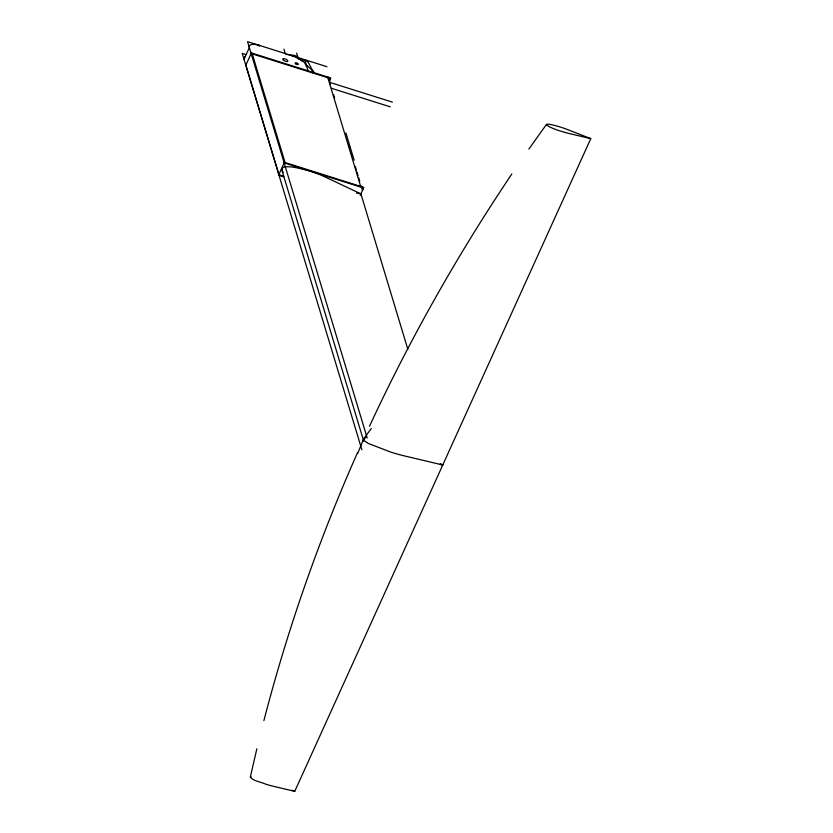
<?xml version="1.0" encoding="UTF-8"?>
<svg xmlns="http://www.w3.org/2000/svg" width="833" height="833" viewBox="0 0 833 833"><rect width="100%" height="100%" fill="white"/><g stroke="black" fill="none" stroke-linecap="round" stroke-linejoin="round"><path stroke-width="1.25" d="M590.784 138.642L568.793 133.426A47.512 17.649 24.4 0 1 561.65 131.427C547.198 127.293 537.191 120.087 560.328 127.053A47.512 17.649 24.4 0 1 567.648 129.615L590.784 138.642L294.747 791.35L272.755 786.133A47.512 17.649 24.4 0 1 265.612 784.124C262.666 782.531 249.827 780.021 251.066 776.835M440.334 463.669L442.771 465.001L403.495 455.682A84.841 31.519 24.4 0 1 390.739 452.1L368.269 443.427L363.563 440.324L363.573 439.366L364.76 439.085M363.646 441.126L363.146 440.105M363.386 439.762L366.114 436.742M250.275 777.324L256.845 748.825M310.626 171.275C307.065 170.317 275.65 160.852 283.22 172.431M263.884 720.628C287.624 628.957 319.081 539.305 357.482 452.756M357.638 453.621L363.073 440.313M245.797 65.286L251.129 53.531L330.545 78.583L329.472 80.936L330.514 84.352M259.282 46.19L259.615 45.461A13.213 4.904 24.4 0 0 249.338 47.585L244.007 59.351A13.213 4.904 24.4 0 1 245.308 56.561M292.321 56.613L292.654 55.884A13.213 4.904 24.4 0 1 306.513 65.63L306.18 66.359M360.241 195.328L363.573 187.977L284.157 162.924L278.826 174.68L283.793 176.252M369.498 426.267C410.138 338.594 457.89 254.252 511.795 174.055M528.872 149.086L546.313 124.617M363.844 438.627L371.31 428.495M287.906 54.603L293.966 55.363A2.78 1.031 24.4 0 1 297.225 56.842L302.223 61.319M311.521 72.471L312.562 72.596A2.78 1.031 24.4 0 0 313.218 71.159L305.222 64.006M356.524 193.079L360.908 193.86L407.847 349.329M440.032 464.314L442.771 465.001M326.952 66.702L247.547 41.65L367.197 437.971M251.399 52.937L330.805 77.99M245.933 54.582L242.216 53.406L361.866 449.726M329.868 82.405L392.395 102.126M331.409 88.267L390.261 106.832M284.428 162.331L363.834 187.383M278.555 175.274L283.522 176.835M291.852 790.225L294.747 791.35M323.506 176.232L360.908 193.86M313.781 73.137L308.502 62.673A2.78 1.031 24.4 0 0 305.784 60.819L298.318 58.289A2.78 1.031 24.4 0 0 297.006 58.008M345.903 132.926L354.14 160.207M333.606 94.608L334.637 98.023M348.746 144.744L349.777 148.17M351.151 152.72L352.182 156.146M355.285 166.402L356.316 169.817M357.003 172.098L358.034 175.513M358.721 177.793L359.752 181.209M361.126 185.769L362.501 190.33A3.478 3.072 -16.8 0 0 360.658 186.384L327.629 76.99A3.478 3.072 -16.8 0 1 329.472 80.936M304.722 59.684L308.304 71.565M296.621 53.114L298.464 59.226M283.918 49.105L285.396 53.989M252.035 53.135L285.063 162.529M281.492 168.797L363.355 439.939M246.162 66.078L279.19 175.471M286.75 54.551A2.78 1.031 24.4 0 1 287.5 54.551M310.615 171.296A107.332 94.764 -16.8 0 1 323.516 176.211M283.491 60.174A2.78 1.031 24.4 0 0 287.781 61.288A2.78 1.031 24.4 0 0 284.605 58.727A2.78 1.031 24.4 0 0 283.491 60.174M295.632 63.766A1.739 0.646 24.4 0 0 298.287 64.422A1.739 0.646 24.4 0 0 296.267 62.829A1.739 0.646 24.4 0 0 295.632 63.766"/></g></svg>
